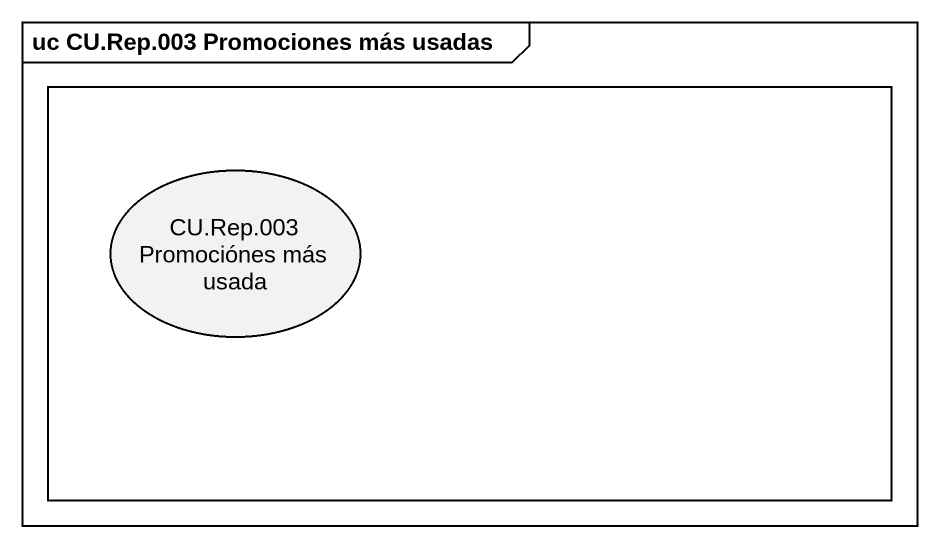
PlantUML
@startuml
mainframe uc CU.Rep.003 Promociones más usadas
rectangle " " as rectangle1 {
  usecase "CU.Rep.003 Promociónes más usada" as CU_Rep_003_Promociónes_más
}
@enduml
